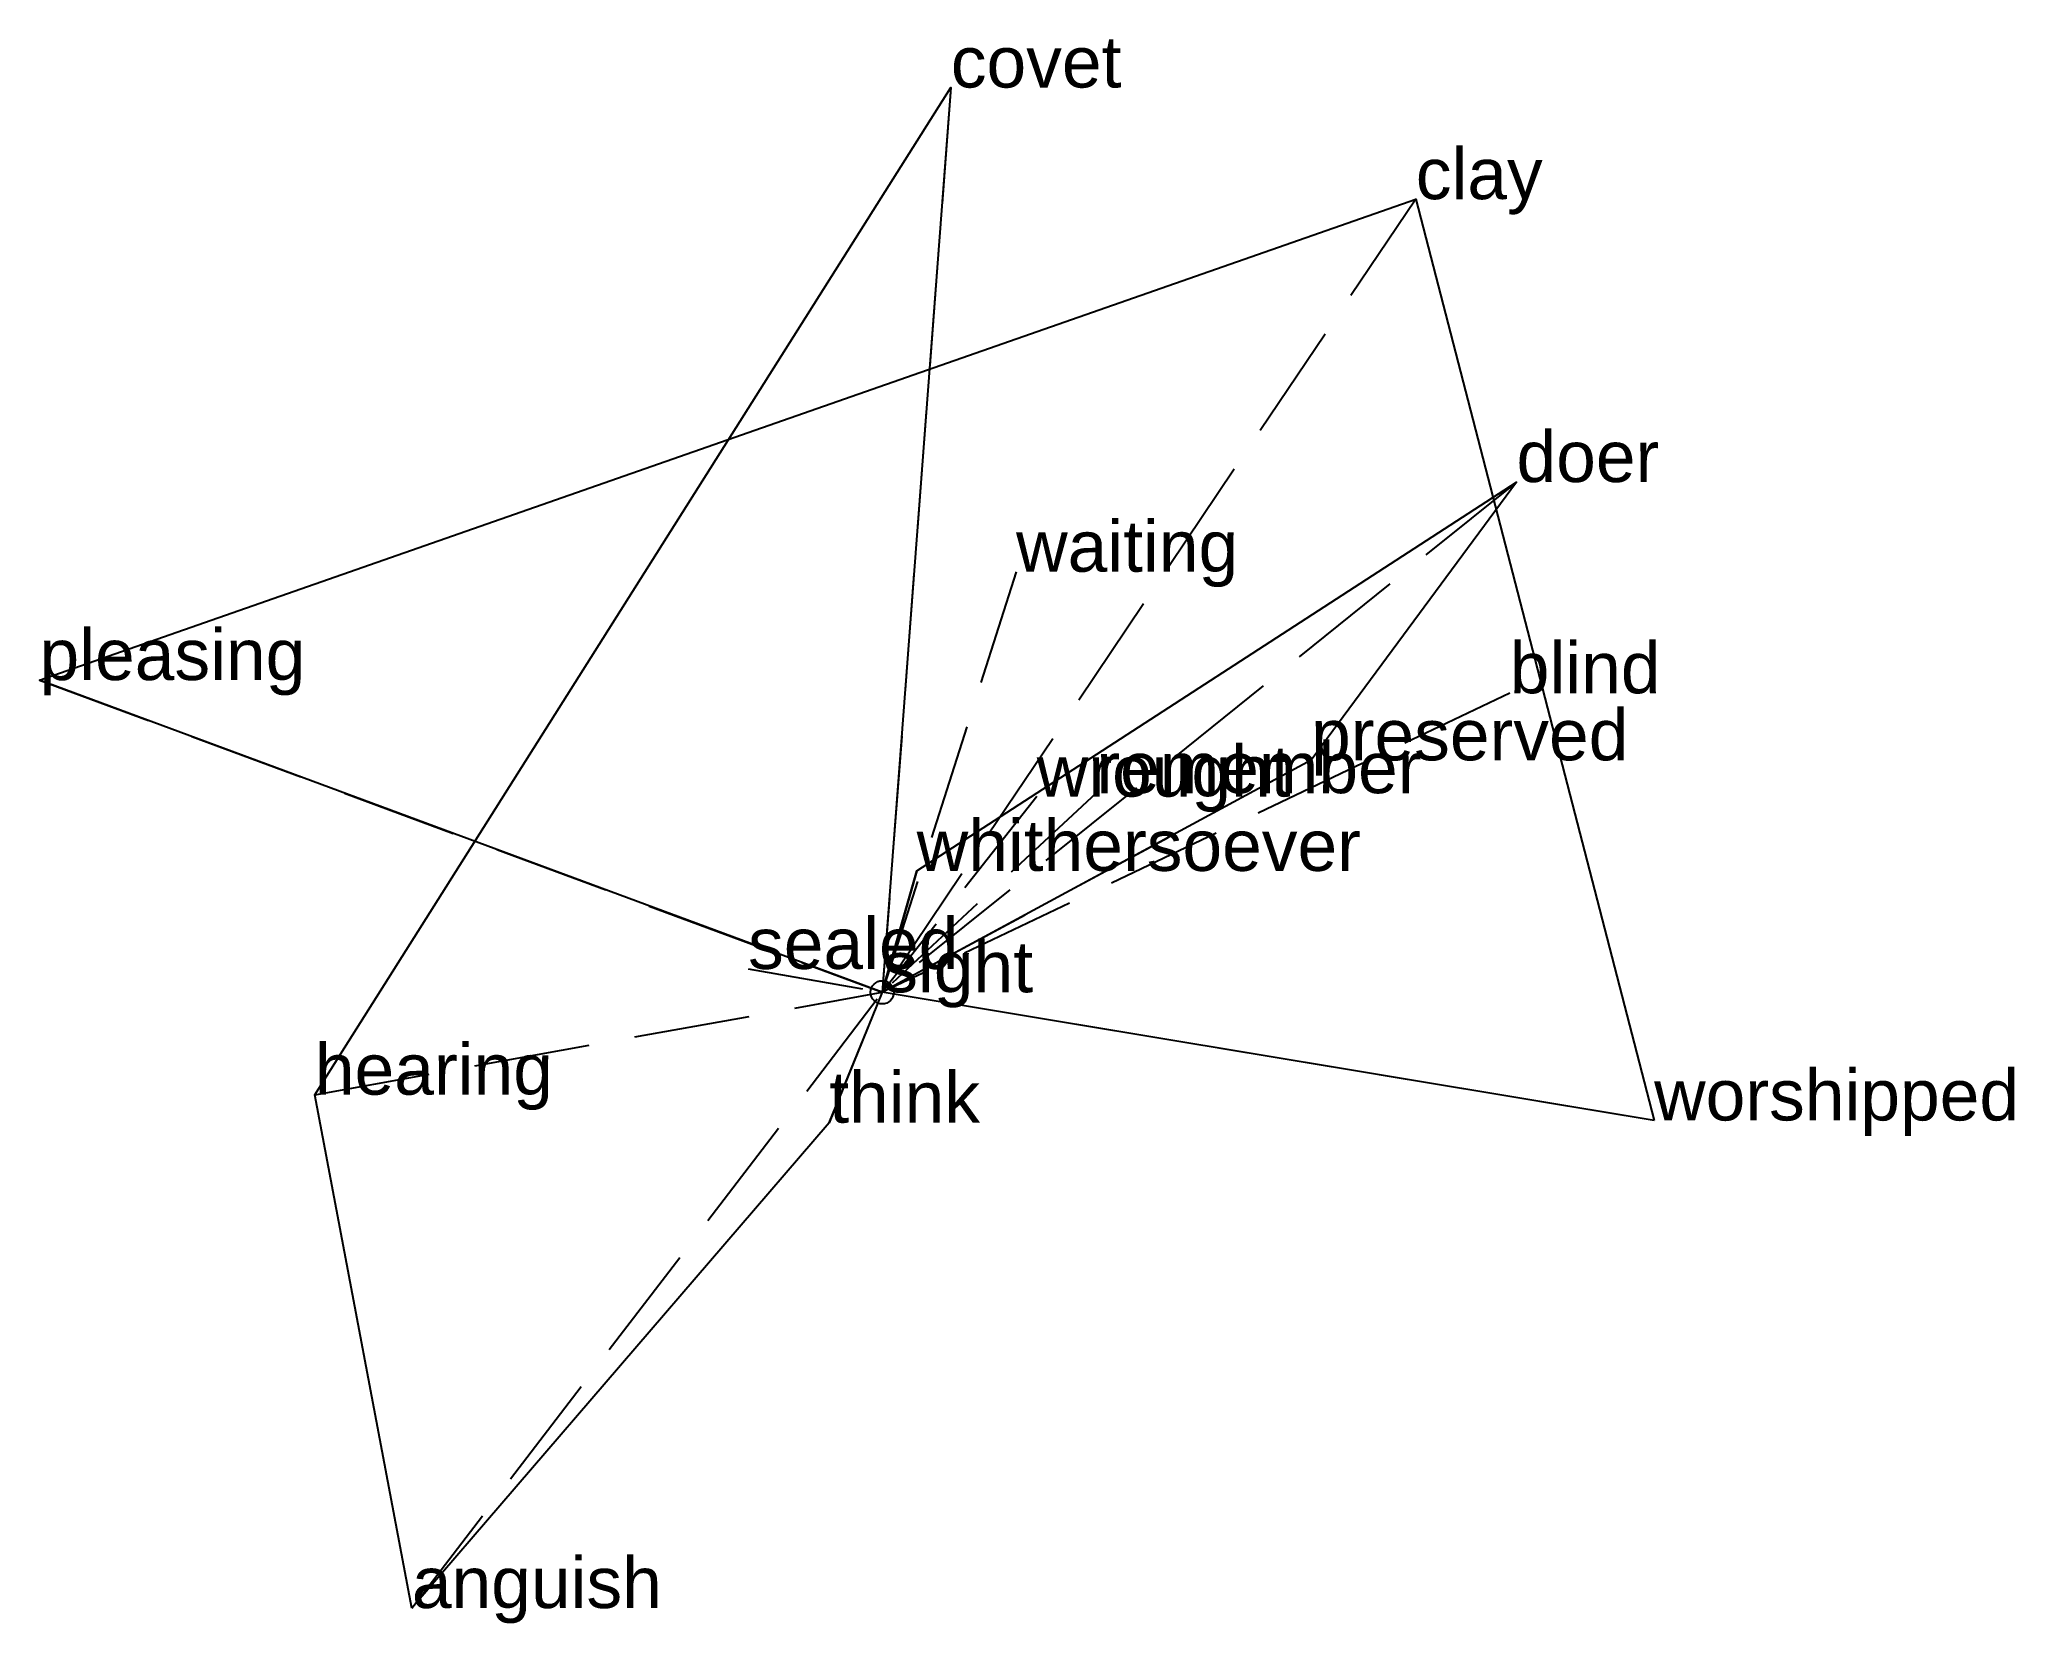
# Model space of a CAD drawing. Extents: x -1.81 to 2.44, y -1.36 to 2.05.
import ezdxf

# ---------------------------------------------------------------- set-up
doc = ezdxf.new("R2010")
doc.units = 0
doc.linetypes.add('DASHED2', pattern=[0.3, 0.25, -0.05])
for name, color, linetype in [('TEXT_nt', 1, 'CONTINUOUS'), ('TEXT_ot', 1, 'CONTINUOUS'), ('TEXT_q', 1, 'CONTINUOUS')]:
    doc.layers.add(name, color=color, linetype=linetype)
doc.styles.get("Standard").update_dxf_attribs({"font": 'arial.ttf'})

# ---------------------------------------------------------------- blocks, each defined once
blk = doc.blocks.new('ot-sight')
at = {"layer": 'LINES_ot', "linetype": 'DASHED2'}
for p in [(1.3654, 1.0982), (0.9231, 0.4993), (0.4608, 0.4286), (0.3326, 0.4212), (0.0741, 0.2613), (0, 0)]:
    blk.add_line(p, (0, 0), dxfattribs=at)
at = {"layer": 'ORIGIN_ot'}
blk.add_circle((0, 0), 0.025, dxfattribs=at)
at = {"layer": 'TEXT_ot'}
for s, p in [('doer', (1.3654, 1.0982)), ('preserved', (0.9231, 0.4993)), ('wrought', (0.3326, 0.4212)), ('remember', (0.4608, 0.4286)), ('whithersoever', (0.0741, 0.2613)), ('sight', (0, 0))]:
    blk.add_text(s, height=0.11, dxfattribs=at).set_placement(p)
blk = doc.blocks.new('nt-sight')
at = {"layer": 'LINES_nt', "linetype": 'DASHED2'}
for p in [(1.1486, 1.707), (0.2881, 0.9052), (-1.8144, 0.672), (1.3509, 0.6436), (0, 0), (1.6617, -0.2758)]:
    blk.add_line(p, (0, 0), dxfattribs=at)
at = {"layer": 'ORIGIN_nt'}
blk.add_circle((0, 0), 0.025, dxfattribs=at)
at = {"layer": 'TEXT_nt'}
for s, p in [('clay', (1.1486, 1.707)), ('waiting', (0.2881, 0.9052)), ('pleasing', (-1.8144, 0.672)), ('blind', (1.3509, 0.6436)), ('sight', (0, 0)), ('worshipped', (1.6617, -0.2758))]:
    blk.add_text(s, height=0.11, dxfattribs=at).set_placement(p)
blk = doc.blocks.new('q-sight')
at = {"layer": 'LINES_q', "linetype": 'DASHED2'}
for p in [(0.1476, 1.9473), (-0.2889, 0.0503), (-1.2216, -0.2203), (-1.0128, -1.3252), (-0.1142, -0.2806), (0, 0)]:
    blk.add_line(p, (0, 0), dxfattribs=at)
at = {"layer": 'ORIGIN_q'}
blk.add_circle((0, 0), 0.025, dxfattribs=at)
at = {"layer": 'TEXT_q'}
for s, p in [('covet', (0.1476, 1.9473)), ('sealed', (-0.2889, 0.0503)), ('sight', (0, 0)), ('hearing', (-1.2216, -0.2203)), ('think', (-0.1142, -0.2806)), ('anguish', (-1.0128, -1.3252))]:
    blk.add_text(s, height=0.11, dxfattribs=at).set_placement(p)

msp = doc.modelspace()

# ---------------------------------------------------------------- linework, layer by layer
at = {"layer": 'OUTLINE_nt', "linetype": 'CONTINUOUS'}
msp.add_polyline3d([(1.6617, -0.2758, 0), (0, 0, 0), (-1.8144, 0.672, 0), (1.1486, 1.707, 0), (1.6617, -0.2758, 0)], close=True, dxfattribs=at)
at = {"layer": 'OUTLINE_ot', "linetype": 'CONTINUOUS'}
msp.add_polyline3d([(0, 0, 0), (0.0741, 0.2613, 0), (1.3654, 1.0982, 0), (0.9231, 0.4993, 0), (0, 0, 0)], close=True, dxfattribs=at)
at = {"layer": 'OUTLINE_q', "linetype": 'CONTINUOUS'}
msp.add_polyline3d([(-1.0128, -1.3252, 0), (-1.2216, -0.2203, 0), (0.1476, 1.9473, 0), (0, 0, 0), (-0.1142, -0.2806, 0), (-1.0128, -1.3252, 0)], close=True, dxfattribs=at)

# ---------------------------------------------------------------- block references
for name in ['q-sight', 'nt-sight', 'ot-sight']:
    msp.add_blockref(name, (0, 0))

doc.saveas('drawing.dxf')
